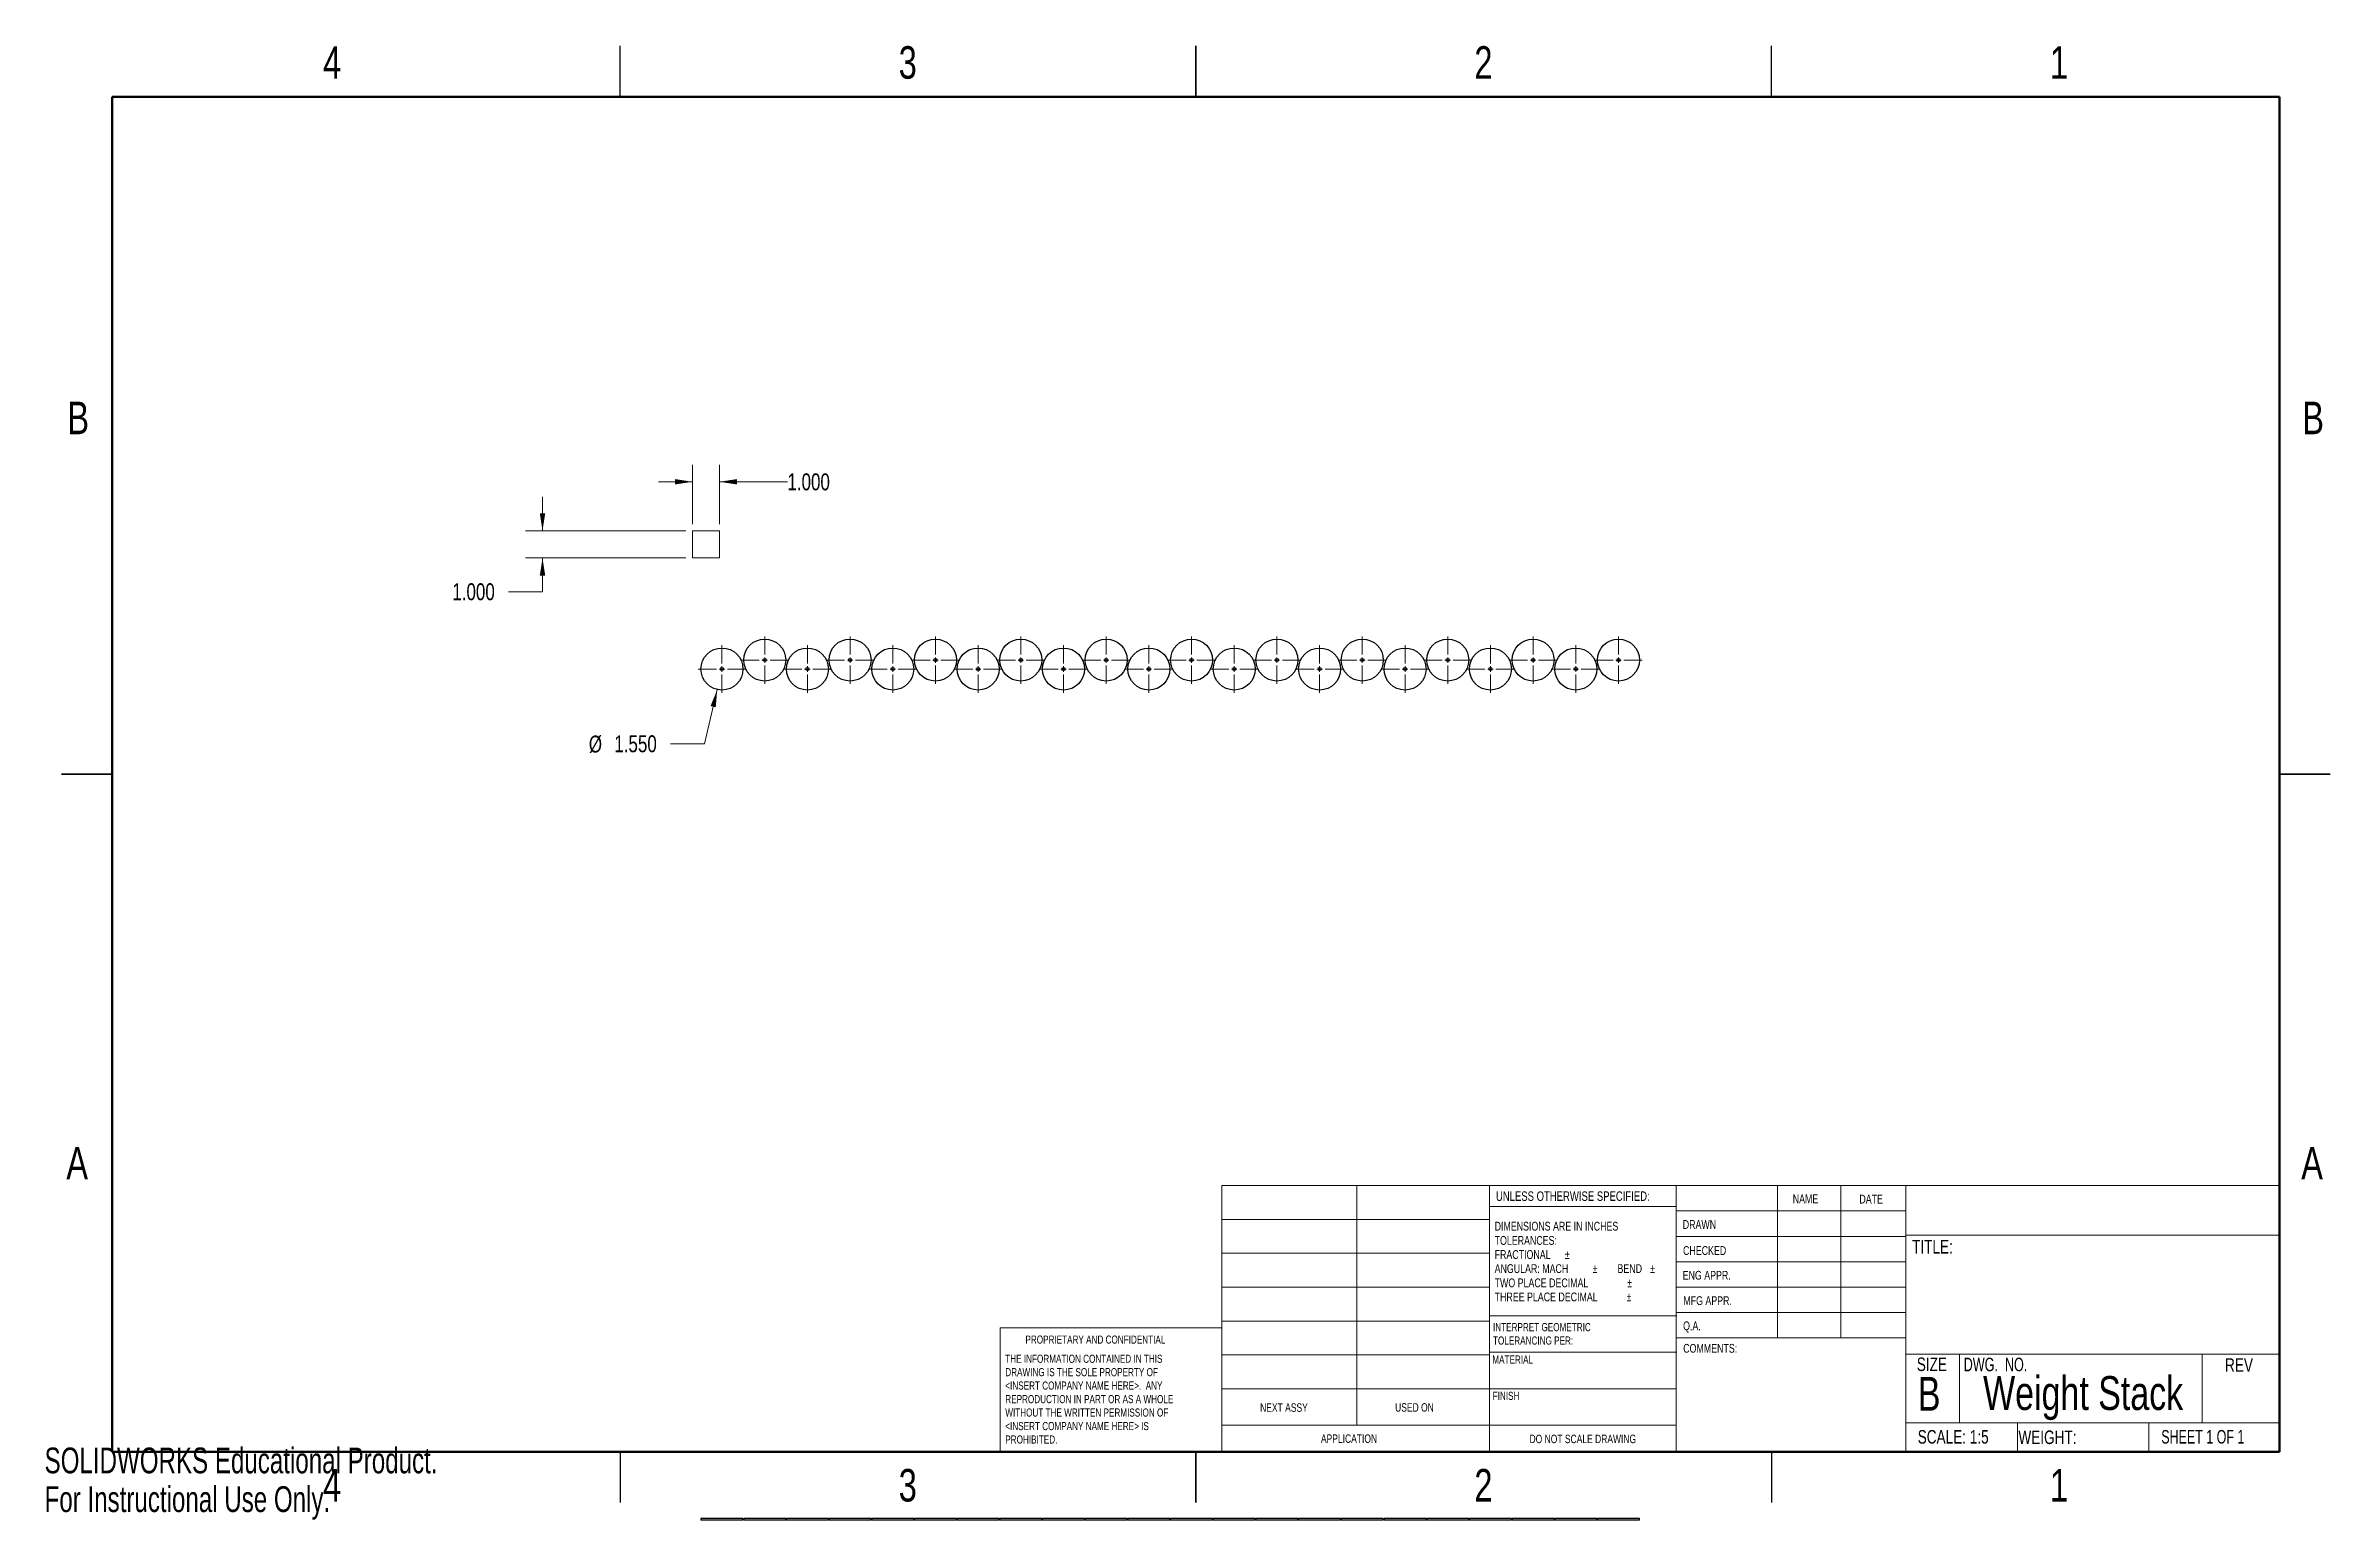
# Model space of a CAD drawing. Header units: inches. Extents: x 0 to 16.9, y 0 to 10.9.
import ezdxf

# ---------------------------------------------------------------- set-up
doc = ezdxf.new("R2010")
doc.units = ezdxf.units.IN
doc.header["$MEASUREMENT"] = 0
doc.styles.add('SLDTEXTSTYLE0', font='TXT', dxfattribs={"width": 0.75})
doc.styles.add('SLDTEXTSTYLE1', font='TXT', dxfattribs={"width": 0.6875})
doc.styles.add('SLDTEXTSTYLE2', font='TXT', dxfattribs={"width": 0.694444})
doc.styles.add('SLDTEXTSTYLE3', font='TXT', dxfattribs={"width": 0.7})
doc.dimstyles.new('SLDDIMSTYLE0', dxfattribs={"dimtxt": 0.125, "dimasz": 0.13, "dimexe": 0, "dimexo": 0.0625, "dimgap": 0.03125, "dimtad": 0, "dimtih": 1, "dimtoh": 1, "dimdec": 3, "dimlfac": 5, "dimrnd": 1e-09, "dimzin": 4, "dimdsep": 46, "dimtxsty": 'SLDTEXTSTYLE0', "dimsah": 1, "dimcen": 0.09, "dimadec": 0, "dimazin": 1, "dimtfac": 1, "dimtdec": 3, "dimtmove": 0, "dimatfit": 0, "dimfxl": 1, "dimfrac": 2, "dimtolj": 1, "dimtzin": 12, "dimarcsym": 0})
doc.dimstyles.new('SLDDIMSTYLE1', dxfattribs={"dimtxt": 0.125, "dimasz": 0.13, "dimexe": 0, "dimexo": 0.0625, "dimgap": 0.03125, "dimtad": 0, "dimtih": 1, "dimtoh": 1, "dimdec": 3, "dimlfac": 5, "dimrnd": 1e-09, "dimzin": 4, "dimdsep": 46, "dimtxsty": 'SLDTEXTSTYLE0', "dimsah": 1, "dimcen": 0, "dimadec": 0, "dimazin": 1, "dimtfac": 1, "dimtdec": 3, "dimtofl": 0, "dimtmove": 0, "dimatfit": 3, "dimfxl": 1, "dimfrac": 2, "dimtolj": 1, "dimtzin": 12, "dimarcsym": 0})

# ---------------------------------------------------------------- blocks, each defined once
blk = doc.blocks.new('_D')
at = {"color": 7, "linetype": 'Continuous', "lineweight": 0}
for p, q in [((3.676, 7.296), (3.676, 7.546)), ((4.733, 7.296), (3.551, 7.296)), ((4.733, 7.096), (3.551, 7.096)), ((3.676, 6.847), (3.676, 7.096)), ((3.426, 6.847), (3.676, 6.847))]:
    blk.add_line(p, q, dxfattribs=at)
at = {"color": 7, "linetype": 'Continuous', "lineweight": 18}
for points in [[(3.676, 7.296), (3.696, 7.426), (3.656, 7.426)], [(3.676, 7.096), (3.656, 6.966), (3.696, 6.966)]]:
    blk.add_solid(points, dxfattribs=at)
at = {"color": 7, "linetype": 'Continuous', "lineweight": 18, "insert": (3.01, 6.909), "char_height": 0.125, "attachment_point": 1, "style": 'SLDTEXTSTYLE0'}
blk.add_mtext('1.000', dxfattribs=at)
blk = doc.blocks.new('_D_1')
at = {"color": 7, "linetype": 'Continuous', "lineweight": 0}
for p, q in [((4.783, 7.346), (4.783, 7.783)), ((4.983, 7.346), (4.983, 7.783)), ((4.783, 7.658), (4.533, 7.658)), ((4.983, 7.658), (5.484, 7.658))]:
    blk.add_line(p, q, dxfattribs=at)
at = {"color": 7, "linetype": 'Continuous', "lineweight": 18}
for points in [[(4.783, 7.658), (4.653, 7.678), (4.653, 7.638)], [(4.983, 7.658), (5.113, 7.638), (5.113, 7.678)]]:
    blk.add_solid(points, dxfattribs=at)
at = {"color": 7, "linetype": 'Continuous', "lineweight": 18, "insert": (5.484, 7.72), "char_height": 0.125, "attachment_point": 1, "style": 'SLDTEXTSTYLE0'}
blk.add_mtext('1.000', dxfattribs=at)
blk = doc.blocks.new('SW_NOTE_0')
at = {"color": 0, "linetype": 'Continuous', "lineweight": 0, "char_height": 0.06, "attachment_point": 1, "style": 'SLDTEXTSTYLE0'}
for s, insert in [('INTERPRET GEOMETRIC', (0, 0.077)), ('TOLERANCING PER:', (0, -0.022))]:
    blk.add_mtext(s, dxfattribs=dict(at, insert=insert))
blk = doc.blocks.new('SW_NOTE_0_1')
at = {"color": 0, "linetype": 'Continuous', "lineweight": 0, "char_height": 0.065, "attachment_point": 1, "style": 'SLDTEXTSTYLE0'}
for s, insert in [('DIMENSIONS ARE IN INCHES', (0, 0.084)), ('TOLERANCES:', (0, -0.021)), ('FRACTIONAL', (0, -0.125)), ('%%p', (0.518, -0.125)), ('ANGULAR: MACH', (0, -0.229)), ('TWO PLACE DECIMAL', (0, -0.334)), ('%%p', (0.723, -0.229)), ('BEND', (0.907, -0.229)), ('%%p', (1.148, -0.229)), ('THREE PLACE DECIMAL', (0, -0.438)), ('%%p', (0.974, -0.438)), ('%%p', (0.979, -0.334))]:
    blk.add_mtext(s, dxfattribs=dict(at, insert=insert))
blk = doc.blocks.new('SW_NOTE_0_2')
at = {"color": 0, "linetype": 'Continuous', "lineweight": 0, "char_height": 0.06, "attachment_point": 1, "style": 'SLDTEXTSTYLE0'}
for s, insert in [('THE INFORMATION CONTAINED IN THIS', (0, 0.077)), ('<INSERT COMPANY NAME HERE>.  ANY', (0, -0.121)), ('DRAWING IS THE SOLE PROPERTY OF', (0, -0.022)), ('WITHOUT THE WRITTEN PERMISSION OF', (0, -0.32)), ('REPRODUCTION IN PART OR AS A WHOLE', (0, -0.221)), ('<INSERT COMPANY NAME HERE> IS', (0, -0.42)), ('PROHIBITED.', (0, -0.519))]:
    blk.add_mtext(s, dxfattribs=dict(at, insert=insert))
blk = doc.blocks.new('_D_2')
at = {"color": 7, "linetype": 'Continuous', "lineweight": 0}
for p, q in [((4.966, 6.125), (4.872, 5.725)), ((4.872, 5.725), (4.622, 5.725))]:
    blk.add_line(p, q, dxfattribs=at)
at = {"color": 7, "linetype": 'Continuous', "lineweight": 18}
blk.add_solid([(4.966, 6.125), (4.917, 6.003), (4.955, 5.994)], dxfattribs=at)
at = {"color": 7, "linetype": 'Continuous', "lineweight": 18, "char_height": 0.125, "attachment_point": 1, "style": 'SLDTEXTSTYLE0'}
for s, insert in [('%%c', (4.018, 5.785)), ('1.550', (4.206, 5.787))]:
    blk.add_mtext(s, dxfattribs=dict(at, insert=insert))
blk = doc.blocks.new('SW_CENTERMARKSYMBOL_0')
at = {"color": 0, "linetype": 'Continuous', "lineweight": 18}
for p, q in [((0, 0.04), (0, 0.175)), ((-0.04, 0), (-0.175, 0)), ((0, 0), (-0.02, 0)), ((0, 0), (0, 0.02)), ((0, 0), (0, -0.02)), ((0, 0), (0.02, 0)), ((0.04, 0), (0.175, 0)), ((0, -0.04), (0, -0.175))]:
    blk.add_line(p, q, dxfattribs=at)
blk = doc.blocks.new('SW_CENTERMARKSYMBOL_1')
at = {"color": 0, "linetype": 'Continuous', "lineweight": 18}
for p, q in [((0, 0.04), (0, 0.175)), ((-0.04, 0), (-0.175, 0)), ((0, 0), (-0.02, 0)), ((0, 0), (0, 0.02)), ((0, 0), (0, -0.02)), ((0, 0), (0.02, 0)), ((0.04, 0), (0.175, 0)), ((0, -0.04), (0, -0.175))]:
    blk.add_line(p, q, dxfattribs=at)
blk = doc.blocks.new('SW_CENTERMARKSYMBOL_2')
at = {"color": 0, "linetype": 'Continuous', "lineweight": 18}
for p, q in [((0, 0.04), (0, 0.175)), ((-0.04, 0), (-0.175, 0)), ((0, 0), (-0.02, 0)), ((0, 0), (0, 0.02)), ((0, 0), (0, -0.02)), ((0, 0), (0.02, 0)), ((0.04, 0), (0.175, 0)), ((0, -0.04), (0, -0.175))]:
    blk.add_line(p, q, dxfattribs=at)
blk = doc.blocks.new('SW_CENTERMARKSYMBOL_3')
at = {"color": 0, "linetype": 'Continuous', "lineweight": 18}
for p, q in [((0, 0.04), (0, 0.175)), ((-0.04, 0), (-0.175, 0)), ((0, 0), (-0.02, 0)), ((0, 0), (0, 0.02)), ((0, 0), (0, -0.02)), ((0, 0), (0.02, 0)), ((0.04, 0), (0.175, 0)), ((0, -0.04), (0, -0.175))]:
    blk.add_line(p, q, dxfattribs=at)
blk = doc.blocks.new('SW_CENTERMARKSYMBOL_4')
at = {"color": 0, "linetype": 'Continuous', "lineweight": 18}
for p, q in [((0, 0.04), (0, 0.175)), ((-0.04, 0), (-0.175, 0)), ((0, 0), (-0.02, 0)), ((0, 0), (0, 0.02)), ((0, 0), (0, -0.02)), ((0, 0), (0.02, 0)), ((0.04, 0), (0.175, 0)), ((0, -0.04), (0, -0.175))]:
    blk.add_line(p, q, dxfattribs=at)
blk = doc.blocks.new('SW_CENTERMARKSYMBOL_5')
at = {"color": 0, "linetype": 'Continuous', "lineweight": 18}
for p, q in [((0, 0.04), (0, 0.175)), ((-0.04, 0), (-0.175, 0)), ((0, 0), (-0.02, 0)), ((0, 0), (0, 0.02)), ((0, 0), (0, -0.02)), ((0, 0), (0.02, 0)), ((0.04, 0), (0.175, 0)), ((0, -0.04), (0, -0.175))]:
    blk.add_line(p, q, dxfattribs=at)
blk = doc.blocks.new('SW_CENTERMARKSYMBOL_6')
at = {"color": 0, "linetype": 'Continuous', "lineweight": 18}
for p, q in [((0, 0.04), (0, 0.175)), ((-0.04, 0), (-0.175, 0)), ((0, 0), (-0.02, 0)), ((0, 0), (0, 0.02)), ((0, 0), (0, -0.02)), ((0, 0), (0.02, 0)), ((0.04, 0), (0.175, 0)), ((0, -0.04), (0, -0.175))]:
    blk.add_line(p, q, dxfattribs=at)
blk = doc.blocks.new('SW_CENTERMARKSYMBOL_7')
at = {"color": 0, "linetype": 'Continuous', "lineweight": 18}
for p, q in [((0, 0.04), (0, 0.175)), ((-0.04, 0), (-0.175, 0)), ((0, 0), (-0.02, 0)), ((0, 0), (0, 0.02)), ((0, 0), (0, -0.02)), ((0, 0), (0.02, 0)), ((0.04, 0), (0.175, 0)), ((0, -0.04), (0, -0.175))]:
    blk.add_line(p, q, dxfattribs=at)
blk = doc.blocks.new('SW_CENTERMARKSYMBOL_8')
at = {"color": 0, "linetype": 'Continuous', "lineweight": 18}
for p, q in [((0, 0.04), (0, 0.175)), ((-0.04, 0), (-0.175, 0)), ((0, 0), (-0.02, 0)), ((0, 0), (0, 0.02)), ((0, 0), (0, -0.02)), ((0, 0), (0.02, 0)), ((0.04, 0), (0.175, 0)), ((0, -0.04), (0, -0.175))]:
    blk.add_line(p, q, dxfattribs=at)
blk = doc.blocks.new('SW_CENTERMARKSYMBOL_9')
at = {"color": 0, "linetype": 'Continuous', "lineweight": 18}
for p, q in [((0, 0.04), (0, 0.175)), ((-0.04, 0), (-0.175, 0)), ((0, 0), (-0.02, 0)), ((0, 0), (0, 0.02)), ((0, 0), (0, -0.02)), ((0, 0), (0.02, 0)), ((0.04, 0), (0.175, 0)), ((0, -0.04), (0, -0.175))]:
    blk.add_line(p, q, dxfattribs=at)
blk = doc.blocks.new('SW_CENTERMARKSYMBOL_10')
at = {"color": 0, "linetype": 'Continuous', "lineweight": 18}
for p, q in [((0, 0.04), (0, 0.175)), ((-0.04, 0), (-0.175, 0)), ((0, 0), (-0.02, 0)), ((0, 0), (0, 0.02)), ((0, 0), (0, -0.02)), ((0, 0), (0.02, 0)), ((0.04, 0), (0.175, 0)), ((0, -0.04), (0, -0.175))]:
    blk.add_line(p, q, dxfattribs=at)
blk = doc.blocks.new('SW_CENTERMARKSYMBOL_11')
at = {"color": 0, "linetype": 'Continuous', "lineweight": 18}
for p, q in [((0, 0.04), (0, 0.175)), ((-0.04, 0), (-0.175, 0)), ((0, 0), (-0.02, 0)), ((0, 0), (0, 0.02)), ((0, 0), (0, -0.02)), ((0, 0), (0.02, 0)), ((0.04, 0), (0.175, 0)), ((0, -0.04), (0, -0.175))]:
    blk.add_line(p, q, dxfattribs=at)
blk = doc.blocks.new('SW_CENTERMARKSYMBOL_12')
at = {"color": 0, "linetype": 'Continuous', "lineweight": 18}
for p, q in [((0, 0.04), (0, 0.175)), ((-0.04, 0), (-0.175, 0)), ((0, 0), (-0.02, 0)), ((0, 0), (0, 0.02)), ((0, 0), (0, -0.02)), ((0, 0), (0.02, 0)), ((0.04, 0), (0.175, 0)), ((0, -0.04), (0, -0.175))]:
    blk.add_line(p, q, dxfattribs=at)
blk = doc.blocks.new('SW_CENTERMARKSYMBOL_13')
at = {"color": 0, "linetype": 'Continuous', "lineweight": 18}
for p, q in [((0, 0.04), (0, 0.175)), ((-0.04, 0), (-0.175, 0)), ((0, 0), (-0.02, 0)), ((0, 0), (0, 0.02)), ((0, 0), (0, -0.02)), ((0, 0), (0.02, 0)), ((0.04, 0), (0.175, 0)), ((0, -0.04), (0, -0.175))]:
    blk.add_line(p, q, dxfattribs=at)
blk = doc.blocks.new('SW_CENTERMARKSYMBOL_14')
at = {"color": 0, "linetype": 'Continuous', "lineweight": 18}
for p, q in [((0, 0.04), (0, 0.175)), ((-0.04, 0), (-0.175, 0)), ((0, 0), (-0.02, 0)), ((0, 0), (0, 0.02)), ((0, 0), (0, -0.02)), ((0, 0), (0.02, 0)), ((0.04, 0), (0.175, 0)), ((0, -0.04), (0, -0.175))]:
    blk.add_line(p, q, dxfattribs=at)
blk = doc.blocks.new('SW_CENTERMARKSYMBOL_15')
at = {"color": 0, "linetype": 'Continuous', "lineweight": 18}
for p, q in [((0, 0.04), (0, 0.175)), ((-0.04, 0), (-0.175, 0)), ((0, 0), (-0.02, 0)), ((0, 0), (0, 0.02)), ((0, 0), (0, -0.02)), ((0, 0), (0.02, 0)), ((0.04, 0), (0.175, 0)), ((0, -0.04), (0, -0.175))]:
    blk.add_line(p, q, dxfattribs=at)
blk = doc.blocks.new('SW_CENTERMARKSYMBOL_16')
at = {"color": 0, "linetype": 'Continuous', "lineweight": 18}
for p, q in [((0, 0.04), (0, 0.175)), ((-0.04, 0), (-0.175, 0)), ((0, 0), (-0.02, 0)), ((0, 0), (0, 0.02)), ((0, 0), (0, -0.02)), ((0, 0), (0.02, 0)), ((0.04, 0), (0.175, 0)), ((0, -0.04), (0, -0.175))]:
    blk.add_line(p, q, dxfattribs=at)
blk = doc.blocks.new('SW_CENTERMARKSYMBOL_17')
at = {"color": 0, "linetype": 'Continuous', "lineweight": 18}
for p, q in [((0, 0.04), (0, 0.175)), ((-0.04, 0), (-0.175, 0)), ((0, 0), (-0.02, 0)), ((0, 0), (0, 0.02)), ((0, 0), (0, -0.02)), ((0, 0), (0.02, 0)), ((0.04, 0), (0.175, 0)), ((0, -0.04), (0, -0.175))]:
    blk.add_line(p, q, dxfattribs=at)
blk = doc.blocks.new('SW_CENTERMARKSYMBOL_18')
at = {"color": 0, "linetype": 'Continuous', "lineweight": 18}
for p, q in [((0, 0.04), (0, 0.175)), ((-0.04, 0), (-0.175, 0)), ((0, 0), (-0.02, 0)), ((0, 0), (0, 0.02)), ((0, 0), (0, -0.02)), ((0, 0), (0.02, 0)), ((0.04, 0), (0.175, 0)), ((0, -0.04), (0, -0.175))]:
    blk.add_line(p, q, dxfattribs=at)
blk = doc.blocks.new('SW_CENTERMARKSYMBOL_19')
at = {"color": 0, "linetype": 'Continuous', "lineweight": 18}
for p, q in [((0, 0.04), (0, 0.175)), ((-0.04, 0), (-0.175, 0)), ((0, 0), (-0.02, 0)), ((0, 0), (0, 0.02)), ((0, 0), (0, -0.02)), ((0, 0), (0.02, 0)), ((0.04, 0), (0.175, 0)), ((0, -0.04), (0, -0.175))]:
    blk.add_line(p, q, dxfattribs=at)
blk = doc.blocks.new('SW_CENTERMARKSYMBOL_20')
at = {"color": 0, "linetype": 'Continuous', "lineweight": 18}
for p, q in [((0, 0.04), (0, 0.175)), ((-0.04, 0), (-0.175, 0)), ((0, 0), (-0.02, 0)), ((0, 0), (0, 0.02)), ((0, 0), (0, -0.02)), ((0, 0), (0.02, 0)), ((0.04, 0), (0.175, 0)), ((0, -0.04), (0, -0.175))]:
    blk.add_line(p, q, dxfattribs=at)
blk = doc.blocks.new('SW_CENTERMARKSYMBOL_21')
at = {"color": 0, "linetype": 'Continuous', "lineweight": 18}
for p, q in [((0, 0.04), (0, 0.175)), ((-0.04, 0), (-0.175, 0)), ((0, 0), (-0.02, 0)), ((0, 0), (0, 0.02)), ((0, 0), (0, -0.02)), ((0, 0), (0.02, 0)), ((0.04, 0), (0.175, 0)), ((0, -0.04), (0, -0.175))]:
    blk.add_line(p, q, dxfattribs=at)

msp = doc.modelspace()

# ---------------------------------------------------------------- linework, layer by layer
at = {"color": 7, "linetype": 'Continuous', "lineweight": 25}
for p, q in [((4.25, 10.5), (4.25, 10.875)), ((8.5, 10.875), (8.5, 10.5)), ((8.5, 10.5), (8.5, 10.875)), ((12.75, 10.5), (12.75, 10.875)), ((0.125, 5.5), (0.5, 5.5)), ((0.5, 5.5), (0.125, 5.5)), ((16.875, 5.5), (16.5, 5.5)), ((16.5, 5.5), (16.875, 5.5)), ((4.25, 0.5), (4.25, 0.125)), ((8.5, 0.125), (8.5, 0.5)), ((8.5, 0.5), (8.5, 0.125)), ((12.75, 0.5), (12.75, 0.125)), ((4.8461, 0.006), (4.8461, -0.006)), ((5.1561, 0.006), (4.8461, 0.006)), ((5.1561, -0.006), (5.1561, 0.006)), ((5.16126, 0.006), (5.16126, -0.006)), ((5.47126, 0.006), (5.16126, 0.006)), ((5.47126, -0.006), (5.47126, 0.006)), ((5.47642, 0.006), (5.47642, -0.006)), ((5.78642, 0.006), (5.47642, 0.006)), ((5.78642, -0.006), (5.78642, 0.006)), ((5.79159, 0.006), (5.79159, -0.006)), ((6.10159, 0.006), (5.79159, 0.006)), ((6.10159, -0.006), (6.10159, 0.006)), ((6.10675, 0.006), (6.10675, -0.006)), ((6.41675, 0.006), (6.10675, 0.006)), ((6.41675, -0.006), (6.41675, 0.006)), ((6.42191, 0.006), (6.42191, -0.006)), ((6.73191, 0.006), (6.42191, 0.006)), ((6.73191, -0.006), (6.73191, 0.006)), ((6.73708, 0.006), (6.73708, -0.006)), ((7.04708, 0.006), (6.73708, 0.006)), ((7.04708, -0.006), (7.04708, 0.006)), ((7.05224, 0.006), (7.05224, -0.006)), ((7.36224, 0.006), (7.05224, 0.006)), ((7.36224, -0.006), (7.36224, 0.006)), ((7.36741, 0.006), (7.36741, -0.006)), ((7.67741, 0.006), (7.36741, 0.006)), ((7.67741, -0.006), (7.67741, 0.006)), ((7.68257, 0.006), (7.68257, -0.006)), ((7.99257, 0.006), (7.68257, 0.006)), ((7.99257, -0.006), (7.99257, 0.006)), ((7.99773, 0.006), (7.99773, -0.006)), ((8.30773, 0.006), (7.99773, 0.006)), ((8.30773, -0.006), (8.30773, 0.006)), ((8.3129, 0.006), (8.3129, -0.006)), ((8.6229, 0.006), (8.3129, 0.006)), ((8.6229, -0.006), (8.6229, 0.006)), ((8.62806, 0.006), (8.62806, -0.006)), ((8.93806, 0.006), (8.62806, 0.006)), ((8.93806, -0.006), (8.93806, 0.006)), ((8.94322, 0.006), (8.94322, -0.006)), ((9.25322, 0.006), (8.94322, 0.006)), ((9.25322, -0.006), (9.25322, 0.006)), ((9.25839, 0.006), (9.25839, -0.006)), ((9.56839, 0.006), (9.25839, 0.006)), ((9.56839, -0.006), (9.56839, 0.006)), ((9.57355, 0.006), (9.57355, -0.006)), ((9.88355, 0.006), (9.57355, 0.006)), ((9.88355, -0.006), (9.88355, 0.006)), ((9.88871, 0.006), (9.88871, -0.006)), ((10.19871, 0.006), (9.88871, 0.006)), ((10.19871, -0.006), (10.19871, 0.006)), ((10.20388, 0.006), (10.20388, -0.006)), ((10.51388, 0.006), (10.20388, 0.006)), ((10.51388, -0.006), (10.51388, 0.006)), ((10.51904, 0.006), (10.51904, -0.006)), ((10.82904, 0.006), (10.51904, 0.006)), ((10.82904, -0.006), (10.82904, 0.006)), ((10.8342, 0.006), (10.8342, -0.006)), ((11.1442, 0.006), (10.8342, 0.006)), ((11.1442, -0.006), (11.1442, 0.006)), ((11.14937, 0.006), (11.14937, -0.006)), ((11.45937, 0.006), (11.14937, 0.006)), ((11.45937, -0.006), (11.45937, 0.006)), ((11.46453, 0.006), (11.46453, -0.006)), ((11.77453, 0.006), (11.46453, 0.006)), ((11.77453, -0.006), (11.77453, 0.006)), ((5.1561, -0.006), (4.8461, -0.006)), ((5.47126, -0.006), (5.16126, -0.006)), ((5.78642, -0.006), (5.47642, -0.006)), ((6.10159, -0.006), (5.79159, -0.006)), ((6.41675, -0.006), (6.10675, -0.006)), ((6.73191, -0.006), (6.42191, -0.006)), ((7.04708, -0.006), (6.73708, -0.006)), ((7.36224, -0.006), (7.05224, -0.006)), ((7.67741, -0.006), (7.36741, -0.006)), ((7.99257, -0.006), (7.68257, -0.006)), ((8.30773, -0.006), (7.99773, -0.006)), ((8.6229, -0.006), (8.3129, -0.006)), ((8.93806, -0.006), (8.62806, -0.006)), ((9.25322, -0.006), (8.94322, -0.006)), ((9.56839, -0.006), (9.25839, -0.006)), ((9.88355, -0.006), (9.57355, -0.006)), ((10.19871, -0.006), (9.88871, -0.006)), ((10.51388, -0.006), (10.20388, -0.006)), ((10.82904, -0.006), (10.51904, -0.006)), ((11.1442, -0.006), (10.8342, -0.006)), ((11.45937, -0.006), (11.14937, -0.006)), ((11.77453, -0.006), (11.46453, -0.006))]:
    msp.add_line(p, q, dxfattribs=at)
at = {"color": 7, "linetype": 'Continuous', "lineweight": 50}
for p, q in [((0.5, 0.5), (0.5, 10.5)), ((0.5, 10.5), (16.5, 10.5)), ((16.5, 10.5), (16.5, 0.5)), ((16.5, 0.5), (0.5, 0.5))]:
    msp.add_line(p, q, dxfattribs=at)
at = {"color": 7, "linetype": 'Continuous', "lineweight": 18}
for p, q in [((4.7827, 7.2962), (4.9827, 7.2962)), ((4.7827, 7.2962), (4.7827, 7.0962)), ((4.9827, 7.2962), (4.9827, 7.0962)), ((4.7827, 7.0962), (4.9827, 7.0962)), ((8.69111, 2.46435), (16.5, 2.46435)), ((8.69111, 0.5), (8.69111, 2.46435)), ((9.68909, 2.46435), (9.68909, 0.69627)), ((10.66826, 0.5), (10.66826, 2.46435)), ((12.0452, 2.46435), (12.0452, 0.5)), ((12.7937, 2.46435), (12.7937, 1.33935)), ((13.26223, 2.46435), (13.26223, 1.33935)), ((13.74128, 2.46435), (13.74128, 0.5)), ((8.69111, 2.21435), (10.66826, 2.21435)), ((12.0452, 2.31001), (10.66826, 2.31001)), ((12.0452, 2.27685), (13.74128, 2.27685)), ((12.0452, 2.08935), (13.74128, 2.08935)), ((13.74128, 2.0972), (16.5, 2.0972)), ((8.69111, 1.96435), (10.66826, 1.96435)), ((12.0452, 1.90185), (13.74128, 1.90185)), ((8.69111, 1.71435), (10.66826, 1.71435)), ((13.74128, 1.71435), (12.0452, 1.71435)), ((13.74128, 1.52685), (12.0452, 1.52685)), ((7.0539, 0.5), (7.0539, 1.41435)), ((8.69111, 1.41435), (7.0539, 1.41435)), ((8.69111, 1.46435), (10.66826, 1.46435)), ((10.66826, 1.50372), (12.04971, 1.50372)), ((8.69111, 1.21435), (10.66826, 1.21435)), ((10.66826, 1.23372), (12.04971, 1.23372)), ((13.74128, 1.33935), (12.04971, 1.33935)), ((13.74128, 1.21986), (16.5, 1.21986)), ((14.13682, 1.21986), (14.13682, 0.71289)), ((15.92806, 1.21986), (15.92806, 0.71289)), ((8.69111, 0.96435), (10.66826, 0.96435)), ((10.66826, 0.96372), (12.0452, 0.96372)), ((8.69111, 0.69627), (12.0452, 0.69627)), ((13.74128, 0.71289), (16.5, 0.71289)), ((14.56442, 0.71289), (14.56442, 0.5)), ((15.53633, 0.71289), (15.53633, 0.5))]:
    msp.add_line(p, q, dxfattribs=at)
at = {"color": 7, "linetype": 'Continuous', "lineweight": 25}
for centre, radius in [((5.0011, 6.27631), 0.155), ((5.31626, 6.34231), 0.155), ((5.63142, 6.27631), 0.155), ((5.94659, 6.34231), 0.155), ((6.26175, 6.27631), 0.155), ((6.57691, 6.34231), 0.155), ((6.89208, 6.27631), 0.155), ((7.20724, 6.34231), 0.155), ((7.52241, 6.27631), 0.155), ((7.83757, 6.34231), 0.155), ((8.15273, 6.27631), 0.155), ((8.4679, 6.34231), 0.155), ((8.78306, 6.27631), 0.155), ((9.09822, 6.34231), 0.155), ((9.41339, 6.27631), 0.155), ((9.72855, 6.34231), 0.155), ((10.04371, 6.27631), 0.155), ((10.35888, 6.34231), 0.155), ((10.67404, 6.27631), 0.155), ((10.9892, 6.34231), 0.155), ((11.30437, 6.27631), 0.155), ((11.61953, 6.34231), 0.155), ((5.0011, 6.27631), 0.0116), ((5.31626, 6.34231), 0.0116), ((5.63142, 6.27631), 0.0116), ((5.94659, 6.34231), 0.0116), ((6.26175, 6.27631), 0.0116), ((6.57691, 6.34231), 0.0116), ((6.89208, 6.27631), 0.0116), ((7.20724, 6.34231), 0.0116), ((7.52241, 6.27631), 0.0116), ((7.83757, 6.34231), 0.0116), ((8.15273, 6.27631), 0.0116), ((8.4679, 6.34231), 0.0116), ((8.78306, 6.27631), 0.0116), ((9.09822, 6.34231), 0.0116), ((9.41339, 6.27631), 0.0116), ((9.72855, 6.34231), 0.0116), ((10.04371, 6.27631), 0.0116), ((10.35888, 6.34231), 0.0116), ((10.67404, 6.27631), 0.0116), ((10.9892, 6.34231), 0.0116), ((11.30437, 6.27631), 0.0116), ((11.61953, 6.34231), 0.0116)]:
    msp.add_circle(centre, radius, dxfattribs=at)

# ---------------------------------------------------------------- block references
at = {"color": 7, "linetype": 'Continuous', "lineweight": 0}
for name, p in [('SW_CENTERMARKSYMBOL_20', (5.0011, 6.27631)), ('SW_CENTERMARKSYMBOL_11', (5.31626, 6.34231)), ('SW_CENTERMARKSYMBOL_2', (5.63142, 6.27631)), ('SW_CENTERMARKSYMBOL_15', (5.94659, 6.34231)), ('SW_CENTERMARKSYMBOL_6', (6.26175, 6.27631)), ('SW_CENTERMARKSYMBOL_18', (6.57691, 6.34231)), ('SW_CENTERMARKSYMBOL_9', (6.89208, 6.27631)), ('SW_CENTERMARKSYMBOL_0', (7.20724, 6.34231)), ('SW_CENTERMARKSYMBOL_13', (7.52241, 6.27631)), ('SW_CENTERMARKSYMBOL_4', (7.83757, 6.34231)), ('SW_CENTERMARKSYMBOL_17', (8.15273, 6.27631)), ('SW_CENTERMARKSYMBOL_8', (8.4679, 6.34231)), ('SW_CENTERMARKSYMBOL_21', (8.78306, 6.27631)), ('SW_CENTERMARKSYMBOL_12', (9.09822, 6.34231)), ('SW_CENTERMARKSYMBOL_3', (9.41339, 6.27631)), ('SW_CENTERMARKSYMBOL_16', (9.72855, 6.34231)), ('SW_CENTERMARKSYMBOL_7', (10.04371, 6.27631)), ('SW_CENTERMARKSYMBOL_19', (10.35888, 6.34231)), ('SW_CENTERMARKSYMBOL_10', (10.67404, 6.27631)), ('SW_CENTERMARKSYMBOL_1', (10.9892, 6.34231)), ('SW_CENTERMARKSYMBOL_14', (11.30437, 6.27631)), ('SW_CENTERMARKSYMBOL_5', (11.61953, 6.34231)), ('SW_NOTE_0_1', (10.70541, 2.11284)), ('SW_NOTE_0', (10.69327, 1.37258)), ('SW_NOTE_0_2', (7.09269, 1.13928))]:
    msp.add_blockref(name, p, dxfattribs=at)

# ---------------------------------------------------------------- texts
for s, insert, char_height, attachment_point, style in [('4', (2.12258, 10.87259), 0.24, 2, 'SLDTEXTSTYLE0'), ('3', (6.37258, 10.87259), 0.24, 2, 'SLDTEXTSTYLE0'), ('2', (10.62258, 10.87259), 0.24, 2, 'SLDTEXTSTYLE0'), ('1', (14.87258, 10.87259), 0.24, 2, 'SLDTEXTSTYLE0'), ('B', (0.24817, 8.24904), 0.24, 2, 'SLDTEXTSTYLE0'), ('B', (16.74817, 8.24904), 0.24, 2, 'SLDTEXTSTYLE0'), ('A', (0.24042, 2.74904), 0.24, 2, 'SLDTEXTSTYLE0'), ('A', (16.74042, 2.74904), 0.24, 2, 'SLDTEXTSTYLE0'), ('UNLESS OTHERWISE SPECIFIED:', (10.71488, 2.42122), 0.07, 1, 'SLDTEXTSTYLE0'), ('NAME', (12.90645, 2.39854), 0.065, 1, 'SLDTEXTSTYLE0'), ('DATE', (13.39822, 2.39681), 0.065, 1, 'SLDTEXTSTYLE0'), ('DRAWN', (12.09435, 2.20956), 0.065, 1, 'SLDTEXTSTYLE0'), ('TITLE:', (13.78714, 2.06271), 0.1, 1, 'SLDTEXTSTYLE0'), ('CHECKED', (12.09648, 2.0172), 0.065, 1, 'SLDTEXTSTYLE0'), ('ENG APPR.', (12.09359, 1.83468), 0.065, 1, 'SLDTEXTSTYLE0'), ('MFG APPR.', (12.09854, 1.64746), 0.065, 1, 'SLDTEXTSTYLE0'), ('PROPRIETARY AND CONFIDENTIAL', (7.24132, 1.35759), 0.06, 1, 'SLDTEXTSTYLE0'), ('Q.A.', (12.09691, 1.46154), 0.065, 1, 'SLDTEXTSTYLE0'), ('MATERIAL', (10.6882, 1.21075), 0.06, 1, 'SLDTEXTSTYLE0'), ('COMMENTS:', (12.09779, 1.29562), 0.065, 1, 'SLDTEXTSTYLE0'), ('SIZE', (13.82203, 1.1952), 0.1, 1, 'SLDTEXTSTYLE0'), ('DWG.  NO.', (14.16853, 1.1938), 0.1, 1, 'SLDTEXTSTYLE2'), ('REV', (16.09783, 1.18989), 0.1, 1, 'SLDTEXTSTYLE0'), ('B', (13.82992, 1.05214), 0.25, 1, 'SLDTEXTSTYLE0'), ('Weight Stack', (15.04996, 1.05799), 0.25, 2, 'SLDTEXTSTYLE0'), ('NEXT ASSY', (8.97407, 0.85714), 0.0625, 1, 'SLDTEXTSTYLE0'), ('USED ON', (9.97063, 0.85817), 0.0625, 1, 'SLDTEXTSTYLE0'), ('FINISH', (10.69093, 0.94245), 0.06, 1, 'SLDTEXTSTYLE0'), ('APPLICATION', (9.42321, 0.62794), 0.0625, 1, 'SLDTEXTSTYLE0'), ('DO NOT SCALE DRAWING', (11.35645, 0.62577), 0.0625, 2, 'SLDTEXTSTYLE0'), ('SCALE: 1:5', (13.82869, 0.66003), 0.1, 1, 'SLDTEXTSTYLE0'), ('WEIGHT:', (14.57244, 0.6566), 0.1, 1, 'SLDTEXTSTYLE0'), ('SHEET 1 OF 1', (15.6272, 0.66035), 0.1, 1, 'SLDTEXTSTYLE1'), ('4', (2.12258, 0.37259), 0.24, 2, 'SLDTEXTSTYLE0'), ('3', (6.37258, 0.37259), 0.24, 2, 'SLDTEXTSTYLE0'), ('2', (10.62258, 0.37259), 0.24, 2, 'SLDTEXTSTYLE0'), ('1', (14.87258, 0.37259), 0.24, 2, 'SLDTEXTSTYLE0')]:
    msp.add_mtext(s, dxfattribs=dict(at, insert=insert, char_height=char_height, attachment_point=attachment_point, style=style))
at = {"color": 7, "linetype": 'Continuous', "char_height": 0.1903, "attachment_point": 1, "style": 'SLDTEXTSTYLE3'}
for s, insert in [('SOLIDWORKS Educational Product.', (0, 0.53076)), ('For Instructional Use Only.', (0, 0.24531))]:
    msp.add_mtext(s, dxfattribs=dict(at, insert=insert))

# ---------------------------------------------------------------- dimensions: what is measured, and where the dimension line sits
at = {"color": 7, "linetype": 'Continuous', "lineweight": 18}
dim = msp.add_linear_dim(base=(4.9827, 7.6578), p1=(4.7827, 7.2962), p2=(4.9827, 7.2962), dimstyle='SLDDIMSTYLE0', dxfattribs=at)
dim.commit()
dim.dimension.update_dxf_attribs({"geometry": '_D_1', "text_midpoint": (5.69202, 7.6578), "dimtype": 160})
dim = msp.add_linear_dim(base=(3.67579, 7.0962), p1=(4.7827, 7.2962), p2=(4.7827, 7.0962), angle=90, dimstyle='SLDDIMSTYLE0', dxfattribs=at)
dim.commit()
dim.dimension.update_dxf_attribs({"geometry": '_D', "text_midpoint": (3.67579, 6.84667), "dimtype": 160})
dim = msp.add_diameter_dim_2p(p1=(5.0365, 6.42721), p2=(4.96569, 6.1254), dimstyle='SLDDIMSTYLE1', dxfattribs=at)
dim.commit()
dim.dimension.update_dxf_attribs({"geometry": '_D_2', "text_midpoint": (4.3196, 5.72469), "dimtype": 163})

doc.saveas('drawing.dxf')
